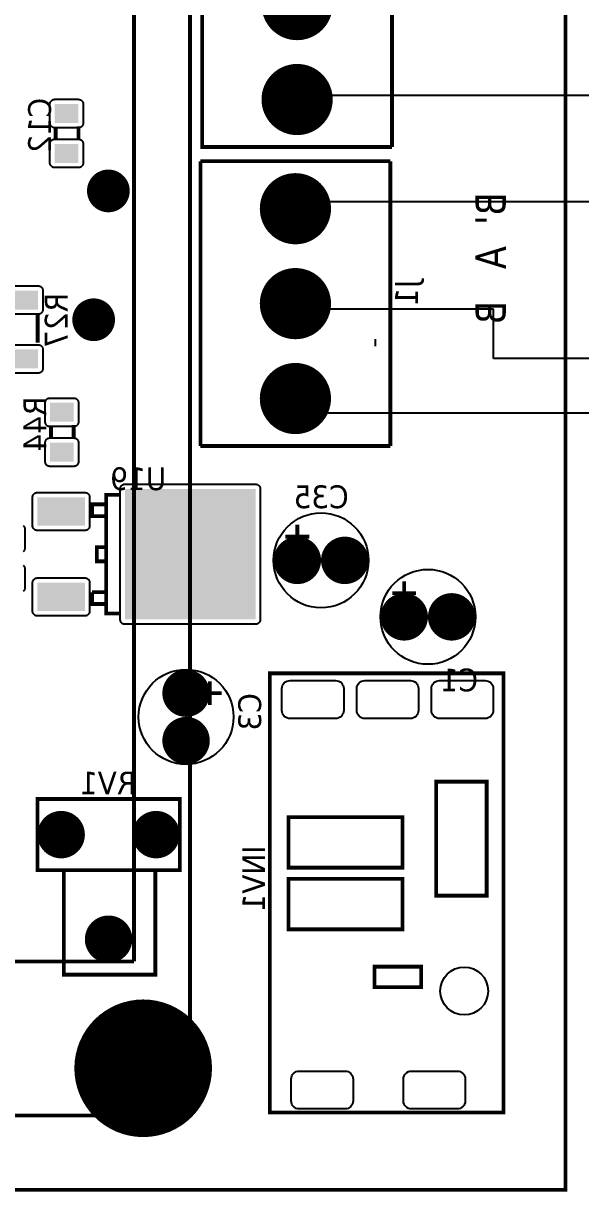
# Model space of a CAD drawing. Header units: millimetres. Extents: x 123.5 to 144.3, y 105.4 to 121.6.
# Drawn here: x 135.161 to 137.228, y 109.284 to 113.618 of the extents above; entities that cross this region are included whole.
import ezdxf

# ---------------------------------------------------------------- set-up
doc = ezdxf.new("R2010")
doc.units = ezdxf.units.MM
doc.layers.add('DESC', color=250, linetype='Continuous')
doc.layers.add('WIRES', color=7, linetype='Continuous')
doc.styles.get("Standard").update_dxf_attribs({"font": 'tahoma.ttf'})

# ---------------------------------------------------------------- blocks, each defined once
blk = doc.blocks.new('RPAD')
blk.add_trace([(-0.5, -0.5), (-0.5, 0.5), (0.5, -0.5), (0.5, 0.5)])
blk = doc.blocks.new('EPAD')
at = {"const_width": 0.5}
blk.add_lwpolyline([(-0.25, 0, 1), (0.25, 0, 1)], format="xyb", close=True, dxfattribs=at)
blk = doc.blocks.new('HornoCardV2')
at = {"const_width": 0.008}
for points in [[(152.3848, 109.7537), (146.6182, 109.7537), (146.6182, 112.7712), (152.3848, 112.7712), (152.3848, 109.7537)], [(152.3848, 109.7537), (146.6182, 109.7537), (146.6182, 112.7712), (152.3848, 112.7712), (152.3848, 109.7537)], [(152.3848, 109.7537), (146.6182, 109.7537), (146.6182, 112.7712), (152.3848, 112.7712), (152.3848, 109.7537)], [(152.0194, 111.951), (151.6194, 111.951), (151.6194, 112.751)], [(152.0194, 111.951), (151.6194, 111.951), (151.6194, 112.751)], [(152.0194, 111.951), (151.6194, 111.951), (151.6194, 112.751)], [(152.0194, 112.751), (152.0194, 111.951)], [(152.0194, 112.751), (152.0194, 111.951)], [(152.0194, 112.751), (152.0194, 111.951)], [(151.5938, 112.6659), (151.5938, 109.91)], [(151.5938, 112.6659), (151.5938, 109.91)], [(151.5938, 112.6659), (151.5938, 109.91)], [(151.4757, 112.3411), (151.4757, 110.2348)], [(151.4757, 112.3411), (151.4757, 110.2348)], [(151.4757, 112.3411), (151.4757, 110.2348)], [(151.3108, 111.9664), (151.3108, 111.9934)], [(151.3108, 111.9664), (151.3108, 111.9934)], [(151.3108, 111.9664), (151.3108, 111.9934)], [(151.3588, 111.9664), (151.3588, 111.9944)], [(151.3588, 111.9664), (151.3588, 111.9944)], [(151.3588, 111.9664), (151.3588, 111.9944)], [(152.0158, 111.9209), (151.6158, 111.9209)], [(151.6158, 111.9209), (151.6158, 111.3209)], [(152.0158, 111.9209), (151.6158, 111.9209)], [(151.6158, 111.9209), (151.6158, 111.3209)], [(152.0158, 111.9209), (151.6158, 111.9209)], [(151.6158, 111.9209), (151.6158, 111.3209)], [(152.0158, 111.3209), (152.0158, 111.9209)], [(152.0158, 111.3209), (152.0158, 111.9209)], [(152.0158, 111.3209), (152.0158, 111.9209)], [(151.2728, 111.5384), (151.2728, 111.5974)], [(151.2728, 111.5384), (151.2728, 111.5974)], [(151.2728, 111.5384), (151.2728, 111.5974)], [(151.3008, 111.3369), (151.3008, 111.3639)], [(151.3008, 111.3369), (151.3008, 111.3639)], [(151.3008, 111.3369), (151.3008, 111.3639)], [(151.3488, 111.3369), (151.3488, 111.3649)], [(151.3488, 111.3369), (151.3488, 111.3649)], [(151.3488, 111.3369), (151.3488, 111.3649)], [(152.0158, 111.3209), (151.6158, 111.3209)], [(152.0158, 111.3209), (151.6158, 111.3209)], [(152.0158, 111.3209), (151.6158, 111.3209)], [(151.4473, 111.2179), (151.4173, 111.2179), (151.4173, 110.9679), (151.4473, 110.9679)], [(151.4473, 111.2179), (151.4173, 111.2179), (151.4173, 110.9679), (151.4473, 110.9679)], [(151.4473, 111.2179), (151.4173, 111.2179), (151.4173, 110.9679), (151.4473, 110.9679)], [(151.4173, 111.1979), (151.3873, 111.1979), (151.3873, 111.1729), (151.4173, 111.1729)], [(151.4173, 111.1979), (151.3873, 111.1979), (151.3873, 111.1729), (151.4173, 111.1729)], [(151.4173, 111.1979), (151.3873, 111.1979), (151.3873, 111.1729), (151.4173, 111.1729)], [(151.8198, 111.1549), (151.8198, 111.1049)], [(151.8198, 111.1549), (151.8198, 111.1049)], [(151.8198, 111.1549), (151.8198, 111.1049)], [(151.7948, 111.1299), (151.8448, 111.1299)], [(151.7948, 111.1299), (151.8448, 111.1299)], [(151.7948, 111.1299), (151.8448, 111.1299)], [(151.4173, 111.1079), (151.3973, 111.1079), (151.3973, 111.0779), (151.4173, 111.0779)], [(151.4173, 111.1079), (151.3973, 111.1079), (151.3973, 111.0779), (151.4173, 111.0779)], [(151.4173, 111.1079), (151.3973, 111.1079), (151.3973, 111.0779), (151.4173, 111.0779)], [(152.045, 111.0359), (152.045, 110.9859)], [(152.045, 111.0359), (152.045, 110.9859)], [(152.045, 111.0359), (152.045, 110.9859)], [(151.4173, 110.9879), (151.3873, 110.9879), (151.3873, 111.0129)], [(151.4173, 111.0129), (151.3873, 111.0129)], [(151.4173, 110.9879), (151.3873, 110.9879), (151.3873, 111.0129)], [(151.4173, 111.0129), (151.3873, 111.0129)], [(151.4173, 110.9879), (151.3873, 110.9879), (151.3873, 111.0129)], [(151.4173, 111.0129), (151.3873, 111.0129)], [(152.02, 111.0109), (152.07, 111.0109)], [(152.02, 111.0109), (152.07, 111.0109)], [(152.02, 111.0109), (152.07, 111.0109)], [(151.6355, 110.8251), (151.6355, 110.7751)], [(151.6355, 110.8251), (151.6355, 110.7751)], [(151.6355, 110.8251), (151.6355, 110.7751)], [(152.2541, 109.9166), (151.7619, 109.9166), (151.7619, 110.8418), (152.2541, 110.8418), (152.2541, 109.9166)], [(152.2541, 109.9166), (151.7619, 109.9166), (151.7619, 110.8418), (152.2541, 110.8418), (152.2541, 109.9166)], [(152.2541, 109.9166), (151.7619, 109.9166), (151.7619, 110.8418), (152.2541, 110.8418), (152.2541, 109.9166)], [(151.6605, 110.8001), (151.6105, 110.8001)], [(151.6605, 110.8001), (151.6105, 110.8001)], [(151.6605, 110.8001), (151.6105, 110.8001)], [(152.2186, 110.3733), (152.1123, 110.3733), (152.1123, 110.6135), (152.2186, 110.6135), (152.2186, 110.3733)], [(152.2186, 110.3733), (152.1123, 110.3733), (152.1123, 110.6135), (152.2186, 110.6135), (152.2186, 110.3733)], [(152.2186, 110.3733), (152.1123, 110.3733), (152.1123, 110.6135), (152.2186, 110.6135), (152.2186, 110.3733)], [(151.5723, 110.427), (151.2723, 110.427), (151.2723, 110.577), (151.5723, 110.577), (151.5723, 110.427)], [(151.5723, 110.427), (151.2723, 110.427), (151.2723, 110.577), (151.5723, 110.577), (151.5723, 110.427)], [(151.5723, 110.427), (151.2723, 110.427), (151.2723, 110.577), (151.5723, 110.577), (151.5723, 110.427)], [(152.0415, 110.4324), (151.8013, 110.4324), (151.8013, 110.5387), (152.0415, 110.5387), (152.0415, 110.4324)], [(152.0415, 110.4324), (151.8013, 110.4324), (151.8013, 110.5387), (152.0415, 110.5387), (152.0415, 110.4324)], [(152.0415, 110.4324), (151.8013, 110.4324), (151.8013, 110.5387), (152.0415, 110.5387), (152.0415, 110.4324)], [(151.5207, 110.2068), (151.3278, 110.2068), (151.3278, 110.4272), (151.5207, 110.4272), (151.5207, 110.2068)], [(151.5207, 110.2068), (151.3278, 110.2068), (151.3278, 110.4272), (151.5207, 110.4272), (151.5207, 110.2068)], [(151.5207, 110.2068), (151.3278, 110.2068), (151.3278, 110.4272), (151.5207, 110.4272), (151.5207, 110.2068)], [(152.0415, 110.3024), (151.8013, 110.3024), (151.8013, 110.4087), (152.0415, 110.4087), (152.0415, 110.3024)], [(152.0415, 110.3024), (151.8013, 110.3024), (151.8013, 110.4087), (152.0415, 110.4087), (152.0415, 110.3024)], [(152.0415, 110.3024), (151.8013, 110.3024), (151.8013, 110.4087), (152.0415, 110.4087), (152.0415, 110.3024)], [(151.4723, 110.277), (151.3723, 110.277)], [(151.4723, 110.277), (151.3723, 110.277)], [(151.4723, 110.277), (151.3723, 110.277)], [(151.4757, 110.2348), (148.0505, 110.2348)], [(151.4757, 110.2348), (148.0505, 110.2348)], [(151.4757, 110.2348), (148.0505, 110.2348)], [(152.0808, 110.1804), (151.9824, 110.1804), (151.9824, 110.2237), (152.0808, 110.2237), (152.0808, 110.1804)], [(152.0808, 110.1804), (151.9824, 110.1804), (151.9824, 110.2237), (152.0808, 110.2237), (152.0808, 110.1804)], [(152.0808, 110.1804), (151.9824, 110.1804), (151.9824, 110.2237), (152.0808, 110.2237), (152.0808, 110.1804)], [(151.5938, 109.91), (151.082, 109.91)], [(151.5938, 109.91), (151.082, 109.91)], [(151.5938, 109.91), (151.082, 109.91)]]:
    blk.add_lwpolyline(points, dxfattribs=at)
for points in [[(151.2988, 112.0014), (151.2988, 112.0414), (151.2988, 112.0424), (151.299, 112.0434), (151.2992, 112.0444), (151.2995, 112.0453), (151.2999, 112.0462), (151.3004, 112.047), (151.301, 112.0478), (151.3017, 112.0485), (151.3024, 112.0491), (151.3031, 112.0497), (151.3039, 112.0502), (151.3048, 112.0506), (151.3057, 112.0509), (151.3067, 112.0512), (151.3077, 112.0513), (151.3088, 112.0514), (151.3588, 112.0514), (151.3598, 112.0513), (151.3608, 112.0512), (151.3618, 112.0509), (151.3627, 112.0506), (151.3636, 112.0502), (151.3644, 112.0497), (151.3652, 112.0491), (151.3659, 112.0485), (151.3665, 112.0478), (151.3671, 112.047), (151.3676, 112.0462), (151.368, 112.0453), (151.3683, 112.0444), (151.3686, 112.0434), (151.3687, 112.0424), (151.3688, 112.0414), (151.3688, 112.0014), (151.3687, 112.0004), (151.3686, 111.9993), (151.3683, 111.9984), (151.368, 111.9975), (151.3676, 111.9966), (151.3671, 111.9958), (151.3665, 111.995), (151.3659, 111.9943), (151.3652, 111.9936), (151.3644, 111.9931), (151.3636, 111.9926), (151.3627, 111.9922), (151.3618, 111.9918), (151.3608, 111.9916), (151.3598, 111.9914), (151.3588, 111.9914), (151.3088, 111.9914), (151.3077, 111.9914), (151.3067, 111.9916), (151.3057, 111.9918), (151.3048, 111.9922), (151.3039, 111.9926), (151.3031, 111.9931), (151.3024, 111.9936), (151.3017, 111.9943), (151.301, 111.995), (151.3004, 111.9958), (151.2999, 111.9966), (151.2995, 111.9975), (151.2992, 111.9984), (151.299, 111.9993), (151.2988, 112.0004), (151.2988, 112.0014)], [(151.2988, 111.9174), (151.2988, 111.9574), (151.2988, 111.9584), (151.299, 111.9594), (151.2992, 111.9604), (151.2995, 111.9613), (151.2999, 111.9622), (151.3004, 111.963), (151.301, 111.9638), (151.3017, 111.9645), (151.3024, 111.9651), (151.3031, 111.9657), (151.3039, 111.9662), (151.3048, 111.9666), (151.3057, 111.9669), (151.3067, 111.9672), (151.3077, 111.9673), (151.3088, 111.9674), (151.3588, 111.9674), (151.3598, 111.9673), (151.3608, 111.9672), (151.3618, 111.9669), (151.3627, 111.9666), (151.3636, 111.9662), (151.3644, 111.9657), (151.3652, 111.9651), (151.3659, 111.9645), (151.3665, 111.9638), (151.3671, 111.963), (151.3676, 111.9622), (151.368, 111.9613), (151.3683, 111.9604), (151.3686, 111.9594), (151.3687, 111.9584), (151.3688, 111.9574), (151.3688, 111.9174), (151.3687, 111.9164), (151.3686, 111.9153), (151.3683, 111.9144), (151.368, 111.9135), (151.3676, 111.9126), (151.3671, 111.9118), (151.3665, 111.911), (151.3659, 111.9103), (151.3652, 111.9096), (151.3644, 111.9091), (151.3636, 111.9086), (151.3627, 111.9082), (151.3618, 111.9078), (151.3608, 111.9076), (151.3598, 111.9074), (151.3588, 111.9074), (151.3088, 111.9074), (151.3077, 111.9074), (151.3067, 111.9076), (151.3057, 111.9078), (151.3048, 111.9082), (151.3039, 111.9086), (151.3031, 111.9091), (151.3024, 111.9096), (151.3017, 111.9103), (151.301, 111.911), (151.3004, 111.9118), (151.2999, 111.9126), (151.2995, 111.9135), (151.2992, 111.9144), (151.299, 111.9153), (151.2988, 111.9164), (151.2988, 111.9174)], [(151.2888, 111.3719), (151.2888, 111.4119), (151.2888, 111.4129), (151.289, 111.4139), (151.2892, 111.4149), (151.2895, 111.4158), (151.2899, 111.4167), (151.2904, 111.4175), (151.291, 111.4183), (151.2917, 111.419), (151.2924, 111.4196), (151.2931, 111.4202), (151.2939, 111.4207), (151.2948, 111.4211), (151.2957, 111.4214), (151.2967, 111.4217), (151.2977, 111.4218), (151.2988, 111.4219), (151.3488, 111.4219), (151.3498, 111.4218), (151.3508, 111.4217), (151.3518, 111.4214), (151.3527, 111.4211), (151.3536, 111.4207), (151.3544, 111.4202), (151.3552, 111.4196), (151.3559, 111.419), (151.3565, 111.4183), (151.3571, 111.4175), (151.3576, 111.4167), (151.358, 111.4158), (151.3583, 111.4149), (151.3586, 111.4139), (151.3587, 111.4129), (151.3588, 111.4119), (151.3588, 111.3719), (151.3587, 111.3708), (151.3586, 111.3698), (151.3583, 111.3689), (151.358, 111.3679), (151.3576, 111.3671), (151.3571, 111.3662), (151.3565, 111.3655), (151.3559, 111.3648), (151.3552, 111.3641), (151.3544, 111.3635), (151.3536, 111.363), (151.3527, 111.3626), (151.3518, 111.3623), (151.3508, 111.3621), (151.3498, 111.3619), (151.3488, 111.3619), (151.2988, 111.3619), (151.2977, 111.3619), (151.2967, 111.3621), (151.2957, 111.3623), (151.2948, 111.3626), (151.2939, 111.363), (151.2931, 111.3635), (151.2924, 111.3641), (151.2917, 111.3648), (151.291, 111.3655), (151.2904, 111.3662), (151.2899, 111.3671), (151.2895, 111.3679), (151.2892, 111.3689), (151.289, 111.3698), (151.2888, 111.3708), (151.2888, 111.3719)], [(151.2888, 111.2879), (151.2888, 111.3279), (151.2888, 111.3289), (151.289, 111.3299), (151.2892, 111.3309), (151.2895, 111.3318), (151.2899, 111.3327), (151.2904, 111.3335), (151.291, 111.3343), (151.2917, 111.335), (151.2924, 111.3356), (151.2931, 111.3362), (151.2939, 111.3367), (151.2948, 111.3371), (151.2957, 111.3374), (151.2967, 111.3377), (151.2977, 111.3378), (151.2988, 111.3379), (151.3488, 111.3379), (151.3498, 111.3378), (151.3508, 111.3377), (151.3518, 111.3374), (151.3527, 111.3371), (151.3536, 111.3367), (151.3544, 111.3362), (151.3552, 111.3356), (151.3559, 111.335), (151.3565, 111.3343), (151.3571, 111.3335), (151.3576, 111.3327), (151.358, 111.3318), (151.3583, 111.3309), (151.3586, 111.3299), (151.3587, 111.3289), (151.3588, 111.3279), (151.3588, 111.2879), (151.3587, 111.2868), (151.3586, 111.2858), (151.3583, 111.2849), (151.358, 111.2839), (151.3576, 111.2831), (151.3571, 111.2822), (151.3565, 111.2815), (151.3559, 111.2808), (151.3552, 111.2801), (151.3544, 111.2795), (151.3536, 111.279), (151.3527, 111.2786), (151.3518, 111.2783), (151.3508, 111.2781), (151.3498, 111.2779), (151.3488, 111.2779), (151.2988, 111.2779), (151.2977, 111.2779), (151.2967, 111.2781), (151.2957, 111.2783), (151.2948, 111.2786), (151.2939, 111.279), (151.2931, 111.2795), (151.2924, 111.2801), (151.2917, 111.2808), (151.291, 111.2815), (151.2904, 111.2822), (151.2899, 111.2831), (151.2895, 111.2839), (151.2892, 111.2849), (151.289, 111.2858), (151.2888, 111.2868), (151.2888, 111.2879)], [(151.3823, 111.2129), (151.3823, 111.1529), (151.3822, 111.1518), (151.3821, 111.1508), (151.3818, 111.1499), (151.3815, 111.1489), (151.3811, 111.1481), (151.3806, 111.1472), (151.38, 111.1465), (151.3794, 111.1458), (151.3787, 111.1451), (151.3779, 111.1445), (151.3771, 111.144), (151.3762, 111.1436), (151.3753, 111.1433), (151.3743, 111.1431), (151.3733, 111.1429), (151.3723, 111.1429), (151.2723, 111.1429), (151.2712, 111.1429), (151.2702, 111.1431), (151.2692, 111.1433), (151.2683, 111.1436), (151.2674, 111.144), (151.2666, 111.1445), (151.2659, 111.1451), (151.2652, 111.1458), (151.2645, 111.1465), (151.2639, 111.1472), (151.2634, 111.1481), (151.263, 111.1489), (151.2627, 111.1499), (151.2625, 111.1508), (151.2623, 111.1518), (151.2623, 111.1529), (151.2623, 111.2129), (151.2623, 111.2139), (151.2625, 111.2149), (151.2627, 111.2159), (151.263, 111.2168), (151.2634, 111.2177), (151.2639, 111.2185), (151.2645, 111.2193), (151.2652, 111.22), (151.2659, 111.2206), (151.2666, 111.2212), (151.2674, 111.2217), (151.2683, 111.2221), (151.2692, 111.2224), (151.2702, 111.2227), (151.2712, 111.2228), (151.2723, 111.2229), (151.3723, 111.2229), (151.3733, 111.2228), (151.3743, 111.2227), (151.3753, 111.2224), (151.3762, 111.2221), (151.3771, 111.2217), (151.3779, 111.2212), (151.3787, 111.2206), (151.3794, 111.22), (151.38, 111.2193), (151.3806, 111.2185), (151.3811, 111.2177), (151.3815, 111.2168), (151.3818, 111.2159), (151.3821, 111.2149), (151.3822, 111.2139), (151.3823, 111.2129)], [(151.7418, 111.2304), (151.7418, 110.9554), (151.7417, 110.9543), (151.7416, 110.9533), (151.7413, 110.9524), (151.741, 110.9514), (151.7406, 110.9506), (151.7401, 110.9497), (151.7395, 110.949), (151.7389, 110.9483), (151.7382, 110.9476), (151.7374, 110.947), (151.7366, 110.9465), (151.7357, 110.9461), (151.7348, 110.9458), (151.7338, 110.9456), (151.7328, 110.9454), (151.7318, 110.9454), (151.4568, 110.9454), (151.4557, 110.9454), (151.4547, 110.9456), (151.4537, 110.9458), (151.4528, 110.9461), (151.4519, 110.9465), (151.4511, 110.947), (151.4504, 110.9476), (151.4497, 110.9483), (151.449, 110.949), (151.4484, 110.9497), (151.4479, 110.9506), (151.4475, 110.9514), (151.4472, 110.9524), (151.447, 110.9533), (151.4468, 110.9543), (151.4468, 110.9554), (151.4468, 111.2304), (151.4468, 111.2314), (151.447, 111.2324), (151.4472, 111.2334), (151.4475, 111.2343), (151.4479, 111.2352), (151.4484, 111.236), (151.449, 111.2368), (151.4497, 111.2375), (151.4504, 111.2381), (151.4511, 111.2387), (151.4519, 111.2392), (151.4528, 111.2396), (151.4537, 111.2399), (151.4547, 111.2402), (151.4557, 111.2403), (151.4568, 111.2404), (151.7318, 111.2404), (151.7328, 111.2403), (151.7338, 111.2402), (151.7348, 111.2399), (151.7357, 111.2396), (151.7366, 111.2392), (151.7374, 111.2387), (151.7382, 111.2381), (151.7389, 111.2375), (151.7395, 111.2368), (151.7401, 111.236), (151.7406, 111.2352), (151.741, 111.2343), (151.7413, 111.2334), (151.7416, 111.2324), (151.7417, 111.2314), (151.7418, 111.2304)], [(151.3823, 111.0329), (151.3823, 110.9729), (151.3822, 110.9718), (151.3821, 110.9708), (151.3818, 110.9699), (151.3815, 110.9689), (151.3811, 110.9681), (151.3806, 110.9672), (151.38, 110.9665), (151.3794, 110.9658), (151.3787, 110.9651), (151.3779, 110.9645), (151.3771, 110.964), (151.3762, 110.9636), (151.3753, 110.9633), (151.3743, 110.9631), (151.3733, 110.9629), (151.3723, 110.9629), (151.2723, 110.9629), (151.2712, 110.9629), (151.2702, 110.9631), (151.2692, 110.9633), (151.2683, 110.9636), (151.2674, 110.964), (151.2666, 110.9645), (151.2659, 110.9651), (151.2652, 110.9658), (151.2645, 110.9665), (151.2639, 110.9672), (151.2634, 110.9681), (151.263, 110.9689), (151.2627, 110.9699), (151.2625, 110.9708), (151.2623, 110.9718), (151.2623, 110.9729), (151.2623, 111.0329), (151.2623, 111.0339), (151.2625, 111.0349), (151.2627, 111.0359), (151.263, 111.0368), (151.2634, 111.0377), (151.2639, 111.0385), (151.2645, 111.0393), (151.2652, 111.04), (151.2659, 111.0406), (151.2666, 111.0412), (151.2674, 111.0417), (151.2683, 111.0421), (151.2692, 111.0424), (151.2702, 111.0427), (151.2712, 111.0428), (151.2723, 111.0429), (151.3723, 111.0429), (151.3733, 111.0428), (151.3743, 111.0427), (151.3753, 111.0424), (151.3762, 111.0421), (151.3771, 111.0417), (151.3779, 111.0412), (151.3787, 111.0406), (151.3794, 111.04), (151.38, 111.0393), (151.3806, 111.0385), (151.3811, 111.0377), (151.3815, 111.0368), (151.3818, 111.0359), (151.3821, 111.0349), (151.3822, 111.0339), (151.3823, 111.0329)], [(151.7875, 110.7637), (151.7875, 110.8097), (151.7878, 110.8132), (151.7888, 110.8164), (151.7903, 110.8193), (151.7924, 110.8218), (151.7949, 110.8238), (151.7978, 110.8254), (151.801, 110.8264), (151.8045, 110.8267), (151.9005, 110.8267), (151.904, 110.8264), (151.9072, 110.8254), (151.9101, 110.8238), (151.9126, 110.8218), (151.9146, 110.8193), (151.9162, 110.8164), (151.9171, 110.8132), (151.9175, 110.8097), (151.9175, 110.7637), (151.9171, 110.7602), (151.9162, 110.757), (151.9146, 110.7541), (151.9126, 110.7516), (151.9101, 110.7496), (151.9072, 110.748), (151.904, 110.747), (151.9005, 110.7467), (151.8045, 110.7467), (151.801, 110.747), (151.7978, 110.748), (151.7949, 110.7496), (151.7924, 110.7516), (151.7903, 110.7541), (151.7888, 110.757), (151.7878, 110.7602), (151.7875, 110.7637)], [(151.945, 110.7637), (151.945, 110.8097), (151.9453, 110.8132), (151.9463, 110.8164), (151.9478, 110.8193), (151.9499, 110.8218), (151.9524, 110.8238), (151.9553, 110.8254), (151.9585, 110.8264), (151.962, 110.8267), (152.058, 110.8267), (152.0614, 110.8264), (152.0647, 110.8254), (152.0675, 110.8238), (152.0701, 110.8218), (152.0721, 110.8193), (152.0737, 110.8164), (152.0746, 110.8132), (152.075, 110.8097), (152.075, 110.7637), (152.0746, 110.7602), (152.0737, 110.757), (152.0721, 110.7541), (152.0701, 110.7516), (152.0675, 110.7496), (152.0647, 110.748), (152.0614, 110.747), (152.058, 110.7467), (151.962, 110.7467), (151.9585, 110.747), (151.9553, 110.748), (151.9524, 110.7496), (151.9499, 110.7516), (151.9478, 110.7541), (151.9463, 110.757), (151.9453, 110.7602), (151.945, 110.7637)], [(152.1024, 110.7637), (152.1024, 110.8097), (152.1028, 110.8132), (152.1038, 110.8164), (152.1053, 110.8193), (152.1074, 110.8218), (152.1099, 110.8238), (152.1128, 110.8254), (152.116, 110.8264), (152.1194, 110.8267), (152.2154, 110.8267), (152.2189, 110.8264), (152.2221, 110.8254), (152.225, 110.8238), (152.2275, 110.8218), (152.2296, 110.8193), (152.2311, 110.8164), (152.2321, 110.8132), (152.2324, 110.8097), (152.2324, 110.7637), (152.2321, 110.7602), (152.2311, 110.757), (152.2296, 110.7541), (152.2275, 110.7516), (152.225, 110.7496), (152.2221, 110.748), (152.2189, 110.747), (152.2154, 110.7467), (152.1194, 110.7467), (152.116, 110.747), (152.1128, 110.748), (152.1099, 110.7496), (152.1074, 110.7516), (152.1053, 110.7541), (152.1038, 110.757), (152.1028, 110.7602), (152.1024, 110.7637)], [(151.8072, 109.9409), (151.8072, 109.9869), (151.8075, 109.9903), (151.8085, 109.9936), (151.81, 109.9964), (151.8121, 109.9989), (151.8146, 110.001), (151.8175, 110.0026), (151.8207, 110.0035), (151.8242, 110.0039), (151.9202, 110.0039), (151.9236, 110.0035), (151.9269, 110.0026), (151.9298, 110.001), (151.9323, 109.9989), (151.9343, 109.9964), (151.9359, 109.9936), (151.9368, 109.9903), (151.9372, 109.9869), (151.9372, 109.9409), (151.9368, 109.9374), (151.9359, 109.9342), (151.9343, 109.9313), (151.9323, 109.9288), (151.9298, 109.9267), (151.9269, 109.9252), (151.9236, 109.9242), (151.9202, 109.9239), (151.8242, 109.9239), (151.8207, 109.9242), (151.8175, 109.9252), (151.8146, 109.9267), (151.8121, 109.9288), (151.81, 109.9313), (151.8085, 109.9342), (151.8075, 109.9374), (151.8072, 109.9409)], [(152.0434, 109.9409), (152.0434, 109.9869), (152.0437, 109.9903), (152.0447, 109.9936), (152.0462, 109.9964), (152.0483, 109.9989), (152.0508, 110.001), (152.0537, 110.0026), (152.0569, 110.0035), (152.0604, 110.0039), (152.1564, 110.0039), (152.1599, 110.0035), (152.1631, 110.0026), (152.166, 110.001), (152.1685, 109.9989), (152.1705, 109.9964), (152.1721, 109.9936), (152.1731, 109.9903), (152.1734, 109.9869), (152.1734, 109.9409), (152.1731, 109.9374), (152.1721, 109.9342), (152.1705, 109.9313), (152.1685, 109.9288), (152.166, 109.9267), (152.1631, 109.9252), (152.1599, 109.9242), (152.1564, 109.9239), (152.0604, 109.9239), (152.0569, 109.9242), (152.0537, 109.9252), (152.0508, 109.9267), (152.0483, 109.9288), (152.0462, 109.9313), (152.0447, 109.9342), (152.0437, 109.9374), (152.0434, 109.9409)]]:
    blk.add_lwpolyline(points, close=True)
for points in [[(151.2138, 111.6584), (151.2738, 111.6584), (151.2748, 111.6583), (151.2758, 111.6582), (151.2768, 111.6579), (151.2777, 111.6576), (151.2786, 111.6572), (151.2794, 111.6567), (151.2802, 111.6561), (151.2809, 111.6555), (151.2815, 111.6548), (151.2821, 111.654), (151.2826, 111.6532), (151.283, 111.6523), (151.2833, 111.6514), (151.2836, 111.6504), (151.2837, 111.6494), (151.2838, 111.6484), (151.2838, 111.6084), (151.2837, 111.6074), (151.2836, 111.6063), (151.2833, 111.6054), (151.283, 111.6045), (151.2826, 111.6036), (151.2821, 111.6028), (151.2815, 111.602), (151.2809, 111.6013), (151.2802, 111.6006), (151.2794, 111.6001), (151.2786, 111.5996), (151.2777, 111.5992), (151.2768, 111.5988), (151.2758, 111.5986), (151.2748, 111.5984), (151.2738, 111.5984), (151.2138, 111.5984)], [(151.2138, 111.5344), (151.2738, 111.5344), (151.2748, 111.5343), (151.2758, 111.5342), (151.2768, 111.5339), (151.2777, 111.5336), (151.2786, 111.5332), (151.2794, 111.5327), (151.2802, 111.5321), (151.2809, 111.5315), (151.2815, 111.5308), (151.2821, 111.53), (151.2826, 111.5292), (151.283, 111.5283), (151.2833, 111.5274), (151.2836, 111.5264), (151.2837, 111.5254), (151.2838, 111.5244), (151.2838, 111.4844), (151.2837, 111.4834), (151.2836, 111.4823), (151.2833, 111.4814), (151.283, 111.4805), (151.2826, 111.4796), (151.2821, 111.4788), (151.2815, 111.478), (151.2809, 111.4773), (151.2802, 111.4766), (151.2794, 111.4761), (151.2786, 111.4756), (151.2777, 111.4752), (151.2768, 111.4748), (151.2758, 111.4746), (151.2748, 111.4744), (151.2738, 111.4744), (151.2138, 111.4744)], [(151.2422, 111.1536), (151.2429, 111.153), (151.2435, 111.1523), (151.2441, 111.1515), (151.2446, 111.1507), (151.245, 111.1498), (151.2453, 111.1489), (151.2456, 111.1479), (151.2457, 111.1469), (151.2458, 111.1459), (151.2458, 111.1459), (151.2458, 111.1059), (151.2457, 111.1048), (151.2456, 111.1038), (151.2453, 111.1029), (151.245, 111.1019), (151.2446, 111.1011), (151.2441, 111.1002), (151.2435, 111.0995), (151.2429, 111.0988), (151.2422, 111.0981)], [(151.2422, 111.0696), (151.2429, 111.069), (151.2435, 111.0683), (151.2441, 111.0675), (151.2446, 111.0667), (151.245, 111.0658), (151.2453, 111.0649), (151.2456, 111.0639), (151.2457, 111.0629), (151.2458, 111.0619), (151.2458, 111.0619), (151.2458, 111.0219), (151.2457, 111.0208), (151.2456, 111.0198), (151.2453, 111.0189), (151.245, 111.0179), (151.2446, 111.0171), (151.2441, 111.0162), (151.2435, 111.0155), (151.2429, 111.0148), (151.2422, 111.0141)]]:
    blk.add_lwpolyline(points)
for centre, radius in [((151.8698, 111.0799), 0.1), ((151.8698, 111.0799), 0.1), ((151.8698, 111.0799), 0.1), ((152.095, 110.9609), 0.1), ((152.095, 110.9609), 0.1), ((152.095, 110.9609), 0.1), ((151.5855, 110.7501), 0.1), ((151.5855, 110.7501), 0.1), ((151.5855, 110.7501), 0.1), ((152.1714, 110.1725), 0.0504), ((152.1714, 110.1725), 0.0504), ((152.1714, 110.1725), 0.0504), ((151.4954, 110.0085), 0.0591), ((151.4954, 110.0085), 0.0591), ((151.4954, 110.0085), 0.0591)]:
    blk.add_circle(centre, radius)
for p, xscale, yscale in [((151.8194, 112.251), -0.15, 0.15), ((151.8194, 112.051), -0.15, 0.15), ((151.4218, 111.8584), -0.09, 0.09), ((151.8158, 111.8209), -0.15, 0.15), ((151.8158, 111.6209), -0.15, 0.15), ((151.3908, 111.5869), -0.09, 0.09), ((151.8158, 111.4209), -0.15, 0.15), ((151.8198, 111.0799), -0.1, 0.1), ((151.9198, 111.0799), -0.1, 0.1), ((152.045, 110.9609), -0.1, 0.1), ((152.145, 110.9609), -0.1, 0.1), ((151.5855, 110.8001), -0.1, 0.1), ((151.5855, 110.7001), -0.1, 0.1), ((151.3223, 110.502), -0.1, 0.1), ((151.5223, 110.502), -0.1, 0.1), ((151.4223, 110.2816), -0.1, 0.1), ((151.4951, 110.0097), -0.29, 0.29)]:
    blk.add_blockref('EPAD', p, dxfattribs=dict(xscale=xscale, yscale=yscale))
for p, xscale, yscale, rotation in [((151.3338, 112.0214), -0.04, 0.05, 90), ((151.3338, 111.9374), -0.04, 0.05, 90), ((151.2438, 111.6284), -0.04, 0.06, 90), ((151.2438, 111.5044), -0.04, 0.06, 90), ((151.3238, 111.3919), -0.04, 0.05, 90), ((151.3238, 111.3079), -0.04, 0.05, 90), ((151.5943, 111.0929), -0.275, 0.275, 270), ((151.3223, 111.1829), -0.06, 0.1, 270), ((151.3223, 111.0029), -0.06, 0.1, 270)]:
    blk.add_blockref('RPAD', p, dxfattribs=dict(xscale=xscale, yscale=yscale, rotation=rotation))
at = {"text_generation_flag": 2}
for s, height, width, p in [('C12', 0.048, 1.041667, (151.3008, 112.0544)), ('C12', 0.048, 1.041667, (151.3008, 112.0544)), ('C12', 0.048, 1.041667, (151.3008, 112.0544)), ("B'  A   B", 0.064, 0.9375, (152.2591, 111.8551)), ("B'  A   B", 0.064, 0.9375, (152.2591, 111.8551)), ("B'  A   B", 0.064, 0.9375, (152.2591, 111.8551)), ('J1', 0.048, 1.041667, (152.0738, 111.6709)), ('J1', 0.048, 1.041667, (152.0738, 111.6709)), ('J1', 0.048, 1.041667, (152.0738, 111.6709)), ('R27', 0.048, 1.041667, (151.3358, 111.6434)), ('R27', 0.048, 1.041667, (151.3358, 111.6434)), ('R27', 0.048, 1.041667, (151.3358, 111.6434)), ('R44', 0.048, 1.041667, (151.2908, 111.4249)), ('R44', 0.048, 1.041667, (151.2908, 111.4249)), ('R44', 0.048, 1.041667, (151.2908, 111.4249)), ('C3', 0.048, 1.041667, (151.7435, 110.8001)), ('C3', 0.048, 1.041667, (151.7435, 110.8001)), ('C3', 0.048, 1.041667, (151.7435, 110.8001)), ('INV1', 0.048, 1.041667, (151.7519, 110.4792)), ('INV1', 0.048, 1.041667, (151.7519, 110.4792)), ('INV1', 0.048, 1.041667, (151.7519, 110.4792))]:
    blk.add_text(s, height=height, rotation=90, dxfattribs=dict(at, width=width)).set_placement(p)
at = {"text_generation_flag": 2, "width": 1.041667}
for s, p in [('U19', (151.5437, 111.2279)), ('U19', (151.5437, 111.2279)), ('U19', (151.5437, 111.2279)), ('C35', (151.9281, 111.1899)), ('C35', (151.9281, 111.1899)), ('C35', (151.9281, 111.1899)), ('C1', (152.2006, 110.8039)), ('C1', (152.2006, 110.8039)), ('C1', (152.2006, 110.8039)), ('RV1', (151.4806, 110.587)), ('RV1', (151.4806, 110.587)), ('RV1', (151.4806, 110.587))]:
    blk.add_text(s, height=0.048, dxfattribs=at).set_placement(p)

msp = doc.modelspace()

# ---------------------------------------------------------------- linework, layer by layer
at = {"layer": 'WIRES'}
for p, q in [((136.2552, 113.3502), (136.2552, 113.3888)), ((139.064, 113.3502), (136.2552, 113.3502)), ((136.1443, 112.9564), (138.6338, 112.9564)), ((136.9045, 112.5573), (136.2087, 112.5573)), ((136.9045, 112.375), (136.9045, 112.5573)), ((136.4663, 112.4459), (136.4663, 112.4202)), ((138.4228, 112.375), (136.9045, 112.375)), ((138.1027, 112.1712), (136.2087, 112.1712))]:
    msp.add_line(p, q, dxfattribs=at)

# ---------------------------------------------------------------- block references
at = {"layer": 'DESC', "xscale": 1.760616, "yscale": 1.760616, "zscale": 1.760616}
msp.add_blockref('HornoCardV2', (-131.119, -83.9435), dxfattribs=at)

doc.saveas('drawing.dxf')
